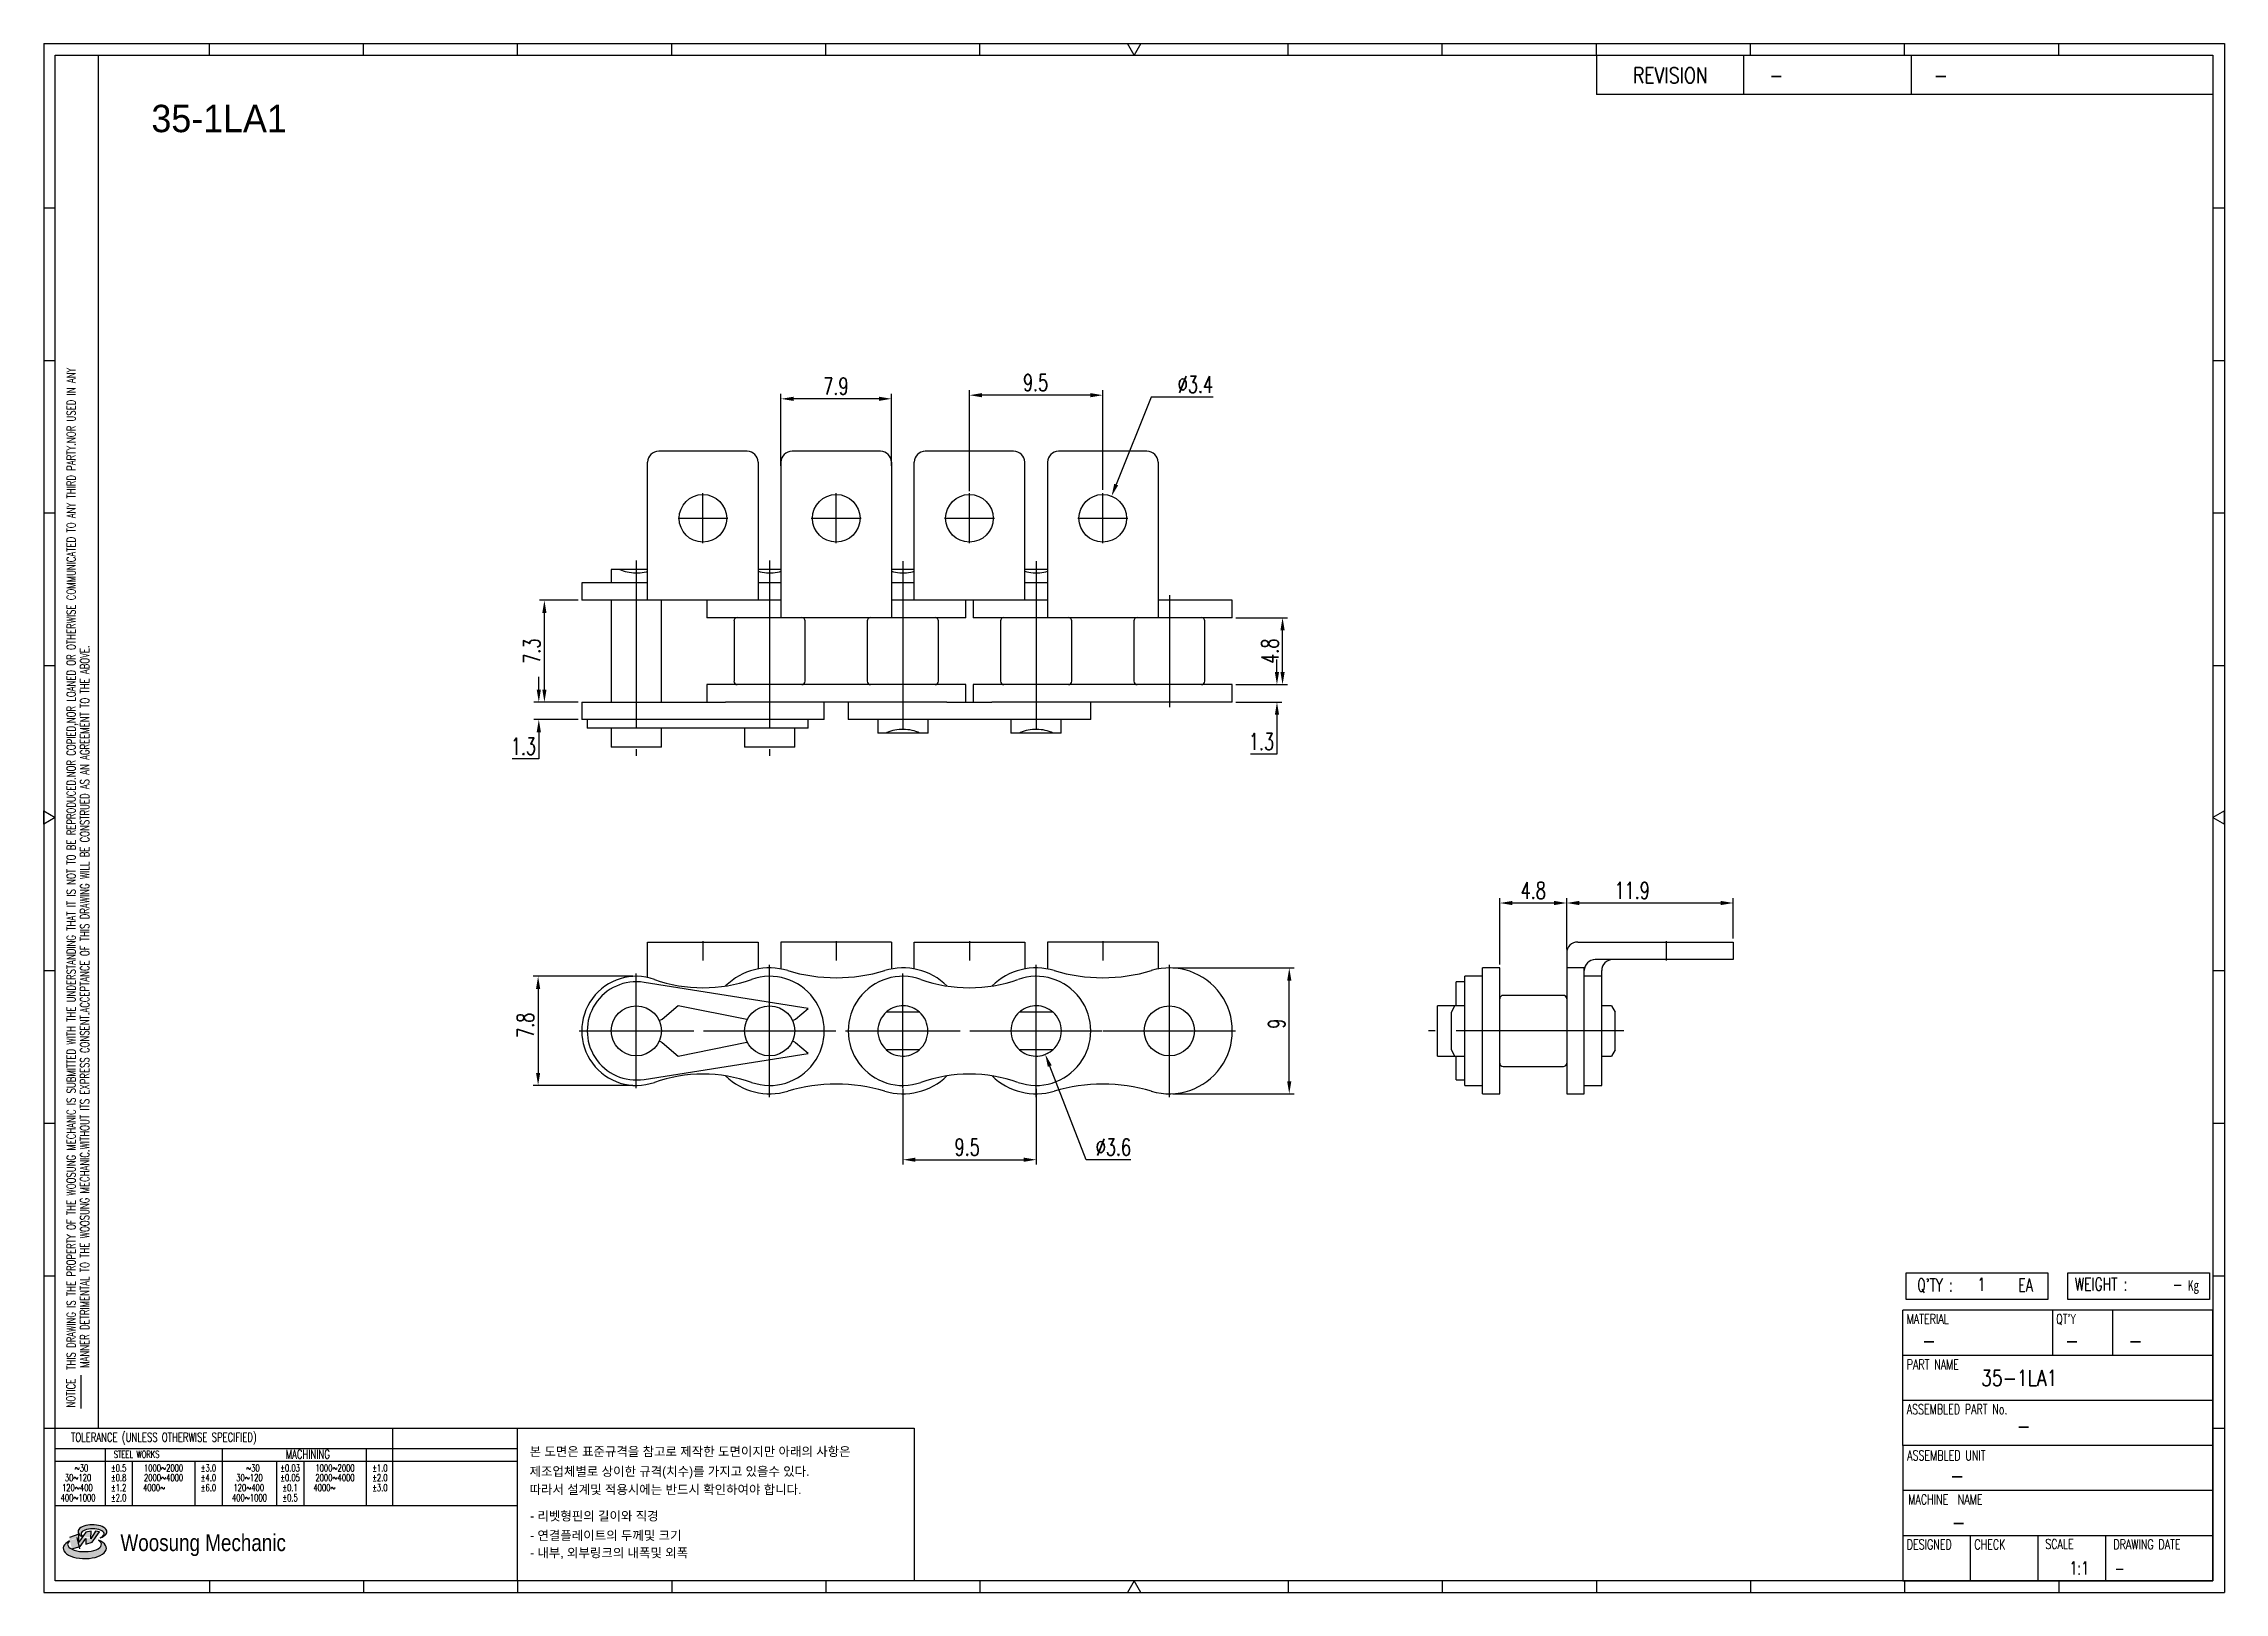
# Model space of a CAD drawing. Header units: millimetres. Extents: x 148 to 303, y 59 to 170.
import ezdxf
from ezdxf.enums import TextEntityAlignment as Align

# ---------------------------------------------------------------- set-up
doc = ezdxf.new("R2010")
doc.units = ezdxf.units.MM
doc.linetypes.add('AM_ISO08W050', pattern=[18, 12, -1.5, 3, -1.5])
doc.layers.get('Defpoints').update_dxf_attribs({"color": 80})
doc.layers.add('CL1', color=140, linetype='AM_ISO08W050', lineweight=25)
for name, color, linetype in [('S-DIM', 7, 'Continuous'), ('TITLE', 7, 'Continuous'), ('도면레이아웃', 7, 'Continuous')]:
    doc.layers.add(name, color=color, linetype=linetype)
doc.styles.add('HAN', font='ROMANS.shx', dxfattribs={"width": 0.7, "bigfont": 'whgtxt.shx'})
doc.styles.add('HKD_ST2', font='romans.shx', dxfattribs={"width": 0.7, "height": 4, "bigfont": '@extfont2.shx'})
doc.styles.add('HSG', font='SIMPLEX.shx', dxfattribs={"width": 0.7, "bigfont": 'HSG.shx'})
doc.styles.add('MtXpl_', font='Gulim.ttf')
doc.styles.add('SLDTEXTSTYLE4', font='arial.ttf', dxfattribs={"width": 0.8})
doc.dimstyles.new('AP0.5', dxfattribs={"dimscale": 0.5, "dimtxt": 2.4, "dimasz": 1.8, "dimexe": 0.7, "dimexo": 0.5, "dimgap": 0.6, "dimtad": 1, "dimtoh": 1, "dimdec": 1, "dimrnd": 0.01, "dimzin": 9, "dimdsep": 46, "dimtxsty": 'HSG', "dimcen": 0, "dimclrd": 251, "dimclre": 251, "dimclrt": 60, "dimazin": 2, "dimtp": 1, "dimtm": 1, "dimtfac": 0.5, "dimtdec": 1, "dimtofl": 0, "dimtmove": 0, "dimatfit": 3, "dimfxl": 0, "dimtvp": 1, "dimtolj": 2, "dimlwd": -1, "dimlwe": -1, "dimarcsym": 0})

# ---------------------------------------------------------------- blocks, each defined once
blk = doc.blocks.new('MAST')
at = {"layer": '도면레이아웃'}
h = blk.add_hatch(color=10, dxfattribs=at)
h.paths.add_polyline_path([(1.544, 35.177), (1.554, 34.966), (1.779, 35.034), (2.054, 35.422), (1.908, 35.446), (1.728, 35.167), (1.741, 35.439), (1.547, 35.405), (1.292, 35.041), (1.295, 35.33), (0.943, 35.208), (1.03, 34.8), (1.336, 34.885)])
edge = h.paths.add_edge_path()
edge.add_ellipse((1.795, 35.421), major_axis=(-0.53, 0), ratio=0.487785, start_angle=122.36065, end_angle=403.39574)
edge.add_line((1.411, 35.244), (1.419, 35.261))
edge.add_ellipse((1.798, 35.344), major_axis=(-0.423, 0), ratio=0.444396, start_angle=131.58977, end_angle=386.19408, ccw=False)
edge = h.paths.add_edge_path()
edge.add_ellipse((1.512, 34.815), major_axis=(-0.793, 0), ratio=0.480113, start_angle=314.67633, end_angle=590.85213)
edge.add_ellipse((1.501, 34.958), major_axis=(-0.62, 0), ratio=0.43311, start_angle=331.7024, end_angle=574.42495, ccw=False)
at = {"color": 140}
for p, q in [((0, 90.118), (80.15, 90.118)), ((0, 90.118), (0, 33.191)), ((80.15, 90.118), (80.15, 33.191)), ((57.068, 89.693), (57.068, 88.246)), ((62.47, 89.693), (62.47, 88.246)), ((68.635, 89.693), (68.635, 88.246)), ((79.725, 88.246), (57.068, 88.246)), ((68.449, 43.961), (68.449, 44.936)), ((68.449, 44.936), (73.654, 44.936)), ((73.654, 44.936), (73.654, 43.961)), ((74.39, 43.961), (74.39, 44.936)), ((74.39, 44.936), (79.595, 44.936)), ((79.595, 44.936), (79.595, 43.961)), ((68.336, 38.59), (68.336, 43.563)), ((79.725, 43.563), (68.336, 43.563)), ((73.654, 43.961), (68.449, 43.961)), ((73.827, 43.563), (73.827, 41.905)), ((79.595, 43.961), (74.39, 43.961)), ((76.037, 43.563), (76.037, 41.905)), ((79.725, 38.59), (79.725, 43.563)), ((79.725, 41.905), (68.336, 41.905)), ((79.725, 40.248), (68.336, 40.248)), ((68.336, 38.59), (68.336, 33.616)), ((79.725, 38.59), (68.336, 38.59)), ((79.725, 33.616), (79.725, 38.59)), ((79.725, 36.932), (68.336, 36.932)), ((79.725, 35.274), (68.336, 35.274)), ((70.822, 33.616), (70.822, 35.274)), ((73.309, 33.616), (73.309, 35.274)), ((75.796, 33.616), (75.796, 35.274)), ((0, 33.191), (80.15, 33.191)), ((68.336, 33.616), (79.725, 33.616))]:
    blk.add_line(p, q, dxfattribs=at)
for p, q in [((6.089, 89.693), (6.089, 90.118)), ((11.753, 89.693), (11.753, 90.118)), ((17.418, 89.693), (17.418, 90.118)), ((23.082, 89.693), (23.082, 90.118)), ((28.746, 89.693), (28.746, 90.118)), ((34.411, 89.693), (34.411, 90.118)), ((45.739, 89.693), (45.739, 90.118)), ((51.404, 89.693), (51.404, 90.118)), ((57.068, 89.693), (57.068, 90.118)), ((62.732, 89.693), (62.732, 90.118)), ((68.397, 89.693), (68.397, 90.118)), ((74.061, 89.693), (74.061, 90.118)), ((0, 84.085), (0.425, 84.085)), ((79.725, 84.085), (80.15, 84.085)), ((0, 78.478), (0.425, 78.478)), ((79.725, 78.478), (80.15, 78.478)), ((0, 72.87), (0.425, 72.87)), ((79.725, 72.87), (80.15, 72.87)), ((0, 67.262), (0.425, 67.262)), ((79.725, 67.262), (80.15, 67.262)), ((0, 56.047), (0.425, 56.047)), ((79.725, 56.047), (80.15, 56.047)), ((0, 50.439), (0.425, 50.439)), ((79.725, 50.439), (80.15, 50.439)), ((0, 44.832), (0.425, 44.832)), ((79.725, 44.832), (80.15, 44.832)), ((1.377, 39.947), (1.377, 41.174)), ((0, 39.224), (0.425, 39.224)), ((79.725, 39.224), (80.15, 39.224)), ((6.089, 33.616), (6.089, 33.191)), ((11.753, 33.616), (11.753, 33.191)), ((17.418, 33.616), (17.418, 33.191)), ((23.082, 33.616), (23.082, 33.191)), ((28.746, 33.616), (28.746, 33.191)), ((34.411, 33.616), (34.411, 33.191)), ((45.739, 33.616), (45.739, 33.191)), ((51.404, 33.616), (51.404, 33.191)), ((57.068, 33.616), (57.068, 33.191)), ((62.732, 33.616), (62.732, 33.191)), ((68.397, 33.616), (68.397, 33.191)), ((74.061, 33.616), (74.061, 33.191))]:
    blk.add_line(p, q)
at = {"color": 2}
for p, q in [((2.017, 39.224), (2.017, 89.693)), ((0.425, 39.224), (17.418, 39.224)), ((0.425, 38.487), (17.418, 38.487)), ((2.257, 38.487), (2.257, 36.382)), ((6.557, 38.5), (6.557, 36.382)), ((11.857, 38.487), (11.857, 36.382)), ((12.816, 39.224), (12.816, 36.382)), ((17.418, 33.616), (17.418, 39.224)), ((0.425, 38.012), (17.418, 38.012)), ((3.257, 38.012), (3.257, 36.382)), ((5.557, 38.012), (5.557, 36.382)), ((8.557, 38.012), (8.557, 36.382)), ((9.557, 38.026), (9.557, 36.382)), ((0.425, 36.382), (17.418, 36.382))]:
    blk.add_line(p, q, dxfattribs=at)
for points in [[(40.075, 89.693), (39.83, 90.118), (40.32, 90.118)], [(0.425, 61.679), (0, 61.433), (0, 61.924)], [(79.725, 61.679), (80.15, 61.433), (80.15, 61.924)], [(40.075, 33.616), (39.83, 33.191), (40.32, 33.191)]]:
    blk.add_lwpolyline(points, close=True)
at = {"color": 140}
blk.add_lwpolyline([(0.425, 89.693), (79.725, 89.693), (79.725, 33.616), (0.425, 33.616)], close=True, dxfattribs=at)
at = {"layer": '도면레이아웃'}
for p, q in [((1.295, 35.33), (0.943, 35.208)), ((1.547, 35.405), (1.292, 35.041)), ((1.292, 35.041), (1.295, 35.33)), ((1.741, 35.439), (1.547, 35.405)), ((1.908, 35.446), (1.728, 35.167)), ((1.728, 35.167), (1.741, 35.439)), ((1.779, 35.034), (2.054, 35.422)), ((2.054, 35.422), (1.908, 35.446)), ((1.03, 34.8), (1.336, 34.885)), ((1.224, 35.208), (1.311, 34.8)), ((1.224, 35.208), (1.224, 35.208)), ((1.336, 34.885), (1.544, 35.177)), ((1.419, 35.261), (1.411, 35.244)), ((1.544, 35.177), (1.554, 34.966)), ((1.554, 34.966), (1.779, 35.034))]:
    blk.add_line(p, q, dxfattribs=at)
for centre, major_axis, ratio, start_param, end_param in [((1.795, 35.421), (-0.53, 0), 0.487785, 2.135596, 7.040584), ((1.798, 35.344), (-0.423, 0), 0.444396, 2.296675, 6.740358), ((1.512, 34.815), (-0.793, 0), 0.480113, 5.492138, 10.312315), ((1.501, 34.958), (-0.62, 0), 0.43311, 5.789299, 10.025607)]:
    blk.add_ellipse(centre, major_axis=major_axis, ratio=ratio, start_param=start_param, end_param=end_param, dxfattribs=at)
for s, height, style, width, p in [('REVISION', 0.5806, 'HAN', 0.8, (58.415, 88.664)), ('-', 0.581, 'HAN', 0.8, (63.426, 88.664)), ('-', 0.581, 'HAN', 0.8, (69.468, 88.664)), ("Q'TY : ", 0.4746, 'HKD_ST2', 0.7, (68.857, 44.253)), ('1', 0.475, 'HKD_ST2', 0.7, (71.071, 44.275)), ('EA', 0.4746, 'HKD_ST2', 0.7, (72.578, 44.253)), ('WEIGHT : ', 0.4746, 'HKD_ST2', 0.7, (74.65, 44.286)), ('-', 0.581, 'HAN', 0.8, (69.029, 42.157)), ('-', 0.581, 'HAN', 0.8, (74.289, 42.157)), ('-', 0.581, 'HAN', 0.8, (76.623, 42.157)), ('-', 0.581, 'HAN', 0.8, (72.515, 39.013)), ('-', 0.581, 'HAN', 0.8, (70.067, 37.189)), ('-', 0.581, 'HAN', 0.8, (70.126, 35.48)), ('1:1', 0.4746, 'HKD_ST2', 0.7, (74.458, 33.848)), ('-', 0.475, 'HKD_ST2', 0.7, (76.112, 33.837))]:
    blk.add_text(s, height=height, dxfattribs=dict(style=style, width=width)).set_placement(p)
at = {"color": 6, "style": 'HKD_ST2', "width": 0.7}
for s, p in [(' THIS DRAWING IS THE PROPERTY OF THE WOOSUNG MECHANIC IS SUBMITTED WITH THE UNDERSTANDING THAT IT IS NOT TO BE REPRODUCED.NOR COPIED,NOR LOANED OR OTHERWISE COMMUNICATED TO ANY THIRD PARTY.NOR USED IN ANY', (1.173, 41.217)), ('MANNER DETRIMENTAL TO THE WOOSUNG MECHANIC.WITHOUT ITS EXPRESS CONSENT.ACCEPTANCE OF THIS DRAWING WILL BE CONSTRUED AS AN AGREEMENT TO THE ABOVE.', (1.672, 41.447))]:
    blk.add_text(s, height=0.326266, rotation=90, dxfattribs=at).set_placement(p)
at = {"style": 'HKD_ST2', "width": 0.7}
blk.add_text('-', height=0.475, dxfattribs=at).set_placement((78.613, 44.286), align=Align.RIGHT)
at = {"color": 254, "style": 'HKD_ST2', "width": 0.7}
for s, height, p in [('MATERIAL', 0.3651, (68.474, 43.425)), ("QT'Y", 0.3651, (73.965, 43.425)), ('PART NAME', 0.3651, (68.474, 41.756)), ('ASSEMBLED PART No.', 0.36511, (68.474, 40.109)), ('ASSEMBLED UNIT', 0.36511, (68.49, 38.408)), ('MACHINE  NAME', 0.36511, (68.532, 36.794)), ('DESIGNED', 0.3651, (68.474, 35.136)), ('CHECK', 0.3651, (70.961, 35.136)), ('SCALE', 0.3651, (73.566, 35.153)), ('DRAWING DATE', 0.36511, (76.071, 35.141))]:
    blk.add_text(s, height=height, dxfattribs=at).set_placement(p, align=Align.TOP_LEFT)
at = {"style": 'HKD_ST2', "width": 0.7}
blk.add_text('NOTICE', height=0.3263, rotation=90, dxfattribs=at).set_placement((1.163, 39.988))
blk.add_text('TOLERANCE (UNLESS OTHERWISE SPECIFIED)', height=0.32627, dxfattribs=at).set_placement((4.417, 38.896), align=Align.MIDDLE_CENTER)
at = {"color": 4, "style": 'HKD_ST2', "width": 0.7}
for s, height, p in [('%%12630', 0.261, (1.389, 37.762)), ('1000%%1262000', 0.26101, (4.407, 37.762)), ('%%12630', 0.261, (7.689, 37.762)), ('1000%%1262000', 0.26101, (10.707, 37.762)), ('120%%126400', 0.26101, (1.237, 37.045)), ('30%%126120', 0.261, (1.263, 37.411)), ('4000%%126', 0.261, (4.061, 37.045)), ('2000%%1264000', 0.26101, (4.407, 37.411)), ('120%%126400', 0.26101, (7.537, 37.045)), ('30%%126120', 0.261, (7.563, 37.411)), ('4000%%126', 0.261, (10.321, 37.045)), ('2000%%1264000', 0.26101, (10.707, 37.411)), ('400%%1261000', 0.26101, (1.263, 36.67)), ('400%%1261000', 0.26101, (7.563, 36.67))]:
    blk.add_text(s, height=height, dxfattribs=at).set_placement(p, align=Align.MIDDLE_CENTER)
for s, height, p in [('%%P0.5', 0.261, (2.757, 37.762)), ('STEEL WORKS', 0.26101, (3.416, 38.268)), ('%%P3.0', 0.261, (6.057, 37.762)), ('%%P0.03', 0.261, (9.057, 37.762)), ('MACHINING', 0.3263, (9.707, 38.27)), ('%%P1.0', 0.261, (12.357, 37.762)), ('%%P0.8', 0.261, (2.757, 37.411)), ('%%P1.2', 0.261, (2.757, 37.045)), ('%%P4.0', 0.261, (6.057, 37.411)), ('%%P6.0', 0.261, (6.057, 37.045)), ('%%P0.05', 0.261, (9.057, 37.411)), ('%%P0.1', 0.261, (9.057, 37.045)), ('%%P2.0', 0.261, (12.357, 37.411)), ('%%P3.0', 0.261, (12.357, 37.045)), ('%%P2.0', 0.261, (2.757, 36.67)), ('%%P0.5', 0.261, (9.057, 36.67))]:
    blk.add_text(s, height=height, dxfattribs=at).set_placement(p, align=Align.MIDDLE)
at = {"color": 1, "style": 'SLDTEXTSTYLE4', "width": 0.8}
blk.add_text('Woosung Mechanic', height=0.61957, dxfattribs=at).set_placement((2.822, 34.711))
at = {"layer": 'TITLE', "width": 0.8}
blk.add_text('Kg', height=0.3789, dxfattribs=at).set_placement((78.807, 44.286))
blk = doc.blocks.new('*D2')
at = {"layer": 'Defpoints', "color": 0, "transparency": 16777216}
for p in [(232.58, 123.94), (235.77, 123.94), (232.58, 122.69)]:
    blk.add_point(p, dxfattribs=at)
at = {"layer": 'S-DIM', "color": 251, "transparency": 16777216}
for p, q in [((235.77, 124.84), (235.77, 125.74)), ((232.83, 123.94), (236.12, 123.94)), ((232.83, 122.69), (236.12, 122.69)), ((235.77, 121.79), (235.77, 118.97)), ((235.77, 118.97), (233.87, 118.97))]:
    blk.add_line(p, q, dxfattribs=at)
for points in [[(235.62, 124.84), (235.92, 124.84), (235.77, 123.94)], [(235.62, 121.79), (235.92, 121.79), (235.77, 122.69)]]:
    blk.add_solid(points, dxfattribs=at)
at = {"layer": 'S-DIM', "color": 60, "transparency": 16777216, "insert": (234.67, 119.87), "char_height": 1.2, "attachment_point": 5, "style": 'HSG'}
blk.add_mtext('\\A2;1.3', dxfattribs=at)
blk = doc.blocks.new('*D3')
at = {"layer": 'Defpoints', "color": 0, "transparency": 16777216}
for p in [(232.58, 128.72), (236.17, 128.72), (232.58, 123.94)]:
    blk.add_point(p, dxfattribs=at)
at = {"layer": 'S-DIM', "color": 251, "transparency": 16777216}
for p, q in [((232.83, 128.72), (236.52, 128.72)), ((236.17, 124.84), (236.17, 127.82)), ((232.83, 123.94), (236.52, 123.94))]:
    blk.add_line(p, q, dxfattribs=at)
for points in [[(236.02, 127.82), (236.32, 127.82), (236.17, 128.72)], [(236.02, 124.84), (236.32, 124.84), (236.17, 123.94)]]:
    blk.add_solid(points, dxfattribs=at)
at = {"layer": 'S-DIM', "color": 60, "transparency": 16777216, "insert": (235.27, 126.33), "char_height": 1.2, "attachment_point": 5, "rotation": 90, "style": 'HSG'}
blk.add_mtext('\\A2;4.8', dxfattribs=at)
blk = doc.blocks.new('*D4')
at = {"layer": 'Defpoints', "color": 0, "transparency": 16777216}
for p in [(213.79, 144.63), (213.79, 137.53), (223.32, 137.62)]:
    blk.add_point(p, dxfattribs=at)
at = {"layer": 'S-DIM', "color": 251, "transparency": 16777216}
for p, q in [((213.79, 137.78), (213.79, 144.98)), ((223.32, 137.87), (223.32, 144.98)), ((222.42, 144.63), (214.69, 144.63))]:
    blk.add_line(p, q, dxfattribs=at)
for points in [[(214.69, 144.78), (214.69, 144.48), (213.79, 144.63)], [(222.42, 144.78), (222.42, 144.48), (223.32, 144.63)]]:
    blk.add_solid(points, dxfattribs=at)
at = {"layer": 'S-DIM', "color": 60, "transparency": 16777216, "insert": (218.52, 145.53), "char_height": 1.2, "attachment_point": 5, "style": 'HSG'}
blk.add_mtext('\\A2;9.5', dxfattribs=at)
blk = doc.blocks.new('*D5')
at = {"layer": 'Defpoints', "color": 0, "transparency": 16777216}
for p in [(200.32, 144.37), (200.32, 139.32), (208.22, 139.32)]:
    blk.add_point(p, dxfattribs=at)
at = {"layer": 'S-DIM', "color": 251, "transparency": 16777216}
for p, q in [((200.32, 139.57), (200.32, 144.72)), ((207.32, 144.37), (201.22, 144.37)), ((208.22, 139.57), (208.22, 144.72))]:
    blk.add_line(p, q, dxfattribs=at)
for points in [[(201.22, 144.52), (201.22, 144.22), (200.32, 144.37)], [(207.32, 144.52), (207.32, 144.22), (208.22, 144.37)]]:
    blk.add_solid(points, dxfattribs=at)
at = {"layer": 'S-DIM', "color": 60, "transparency": 16777216, "insert": (204.25, 145.27), "char_height": 1.2, "attachment_point": 5, "style": 'HSG'}
blk.add_mtext('\\A2;7.9', dxfattribs=at)
blk = doc.blocks.new('*D6')
at = {"layer": 'Defpoints', "color": 0, "transparency": 16777216}
for p in [(183.01, 122.69), (186.08, 122.69), (186.08, 121.44)]:
    blk.add_point(p, dxfattribs=at)
at = {"layer": 'S-DIM', "color": 251, "transparency": 16777216}
for p, q in [((183.01, 123.59), (183.01, 124.49)), ((185.83, 122.69), (182.66, 122.69)), ((185.83, 121.44), (182.66, 121.44)), ((183.01, 120.54), (183.01, 118.63)), ((183.01, 118.63), (181.11, 118.63))]:
    blk.add_line(p, q, dxfattribs=at)
for points in [[(182.86, 123.59), (183.16, 123.59), (183.01, 122.69)], [(182.86, 120.54), (183.16, 120.54), (183.01, 121.44)]]:
    blk.add_solid(points, dxfattribs=at)
at = {"layer": 'S-DIM', "color": 60, "transparency": 16777216, "insert": (181.91, 119.53), "char_height": 1.2, "attachment_point": 5, "style": 'HSG'}
blk.add_mtext('\\A2;1.3', dxfattribs=at)
blk = doc.blocks.new('*D7')
at = {"layer": 'Defpoints', "color": 0, "transparency": 16777216}
for p in [(183.41, 129.97), (186.08, 129.97), (186.08, 122.69)]:
    blk.add_point(p, dxfattribs=at)
at = {"layer": 'S-DIM', "color": 251, "transparency": 16777216}
for p, q in [((185.83, 129.97), (183.06, 129.97)), ((183.41, 123.59), (183.41, 129.07)), ((185.83, 122.69), (183.06, 122.69))]:
    blk.add_line(p, q, dxfattribs=at)
for points in [[(183.26, 129.07), (183.56, 129.07), (183.41, 129.97)], [(183.26, 123.59), (183.56, 123.59), (183.41, 122.69)]]:
    blk.add_solid(points, dxfattribs=at)
at = {"layer": 'S-DIM', "color": 60, "transparency": 16777216, "insert": (182.51, 126.33), "char_height": 1.2, "attachment_point": 5, "rotation": 90, "style": 'HSG'}
blk.add_mtext('\\A2;7.3', dxfattribs=at)
blk = doc.blocks.new('*D8')
at = {"layer": 'Defpoints', "color": 0, "transparency": 16777216}
for p in [(228.08, 103.69), (236.65, 103.69), (228.08, 94.69)]:
    blk.add_point(p, dxfattribs=at)
at = {"layer": 'S-DIM', "color": 251, "transparency": 16777216}
for p, q in [((228.33, 103.69), (237, 103.69)), ((236.65, 95.59), (236.65, 102.79)), ((228.33, 94.69), (237, 94.69))]:
    blk.add_line(p, q, dxfattribs=at)
for points in [[(236.5, 102.79), (236.8, 102.79), (236.65, 103.69)], [(236.5, 95.59), (236.8, 95.59), (236.65, 94.69)]]:
    blk.add_solid(points, dxfattribs=at)
at = {"layer": 'S-DIM', "color": 60, "transparency": 16777216, "insert": (235.75, 99.7), "char_height": 1.2, "attachment_point": 5, "rotation": 90, "style": 'HSG'}
blk.add_mtext('\\A2;9', dxfattribs=at)
blk = doc.blocks.new('*D9')
at = {"layer": 'Defpoints', "color": 0, "transparency": 16777216}
for p in [(189.98, 103.09), (182.96, 95.29), (189.98, 95.29)]:
    blk.add_point(p, dxfattribs=at)
at = {"layer": 'S-DIM', "color": 251, "transparency": 16777216}
for p, q in [((189.73, 103.09), (182.61, 103.09)), ((182.96, 102.19), (182.96, 96.19)), ((189.73, 95.29), (182.61, 95.29))]:
    blk.add_line(p, q, dxfattribs=at)
for points in [[(182.81, 102.19), (183.11, 102.19), (182.96, 103.09)], [(182.81, 96.19), (183.11, 96.19), (182.96, 95.29)]]:
    blk.add_solid(points, dxfattribs=at)
at = {"layer": 'S-DIM', "color": 60, "transparency": 16777216, "insert": (182.06, 99.59), "char_height": 1.2, "attachment_point": 5, "rotation": 90, "style": 'HSG'}
blk.add_mtext('\\A2;7.8', dxfattribs=at)
blk = doc.blocks.new('*D10')
at = {"layer": 'Defpoints', "color": 0, "transparency": 16777216}
for p in [(209.03, 95.29), (218.56, 95.29), (218.56, 89.98)]:
    blk.add_point(p, dxfattribs=at)
at = {"layer": 'S-DIM', "color": 251, "transparency": 16777216}
for p, q in [((209.03, 95.04), (209.03, 89.63)), ((218.56, 95.04), (218.56, 89.63)), ((209.93, 89.98), (217.66, 89.98))]:
    blk.add_line(p, q, dxfattribs=at)
for points in [[(209.93, 90.13), (209.93, 89.83), (209.03, 89.98)], [(217.66, 90.13), (217.66, 89.83), (218.56, 89.98)]]:
    blk.add_solid(points, dxfattribs=at)
at = {"layer": 'S-DIM', "color": 60, "transparency": 16777216, "insert": (213.63, 90.88), "char_height": 1.2, "attachment_point": 5, "style": 'HSG'}
blk.add_mtext('\\A2;9.5', dxfattribs=at)
blk = doc.blocks.new('*D11')
at = {"layer": 'Defpoints', "color": 0, "transparency": 16777216}
for p in [(217.9, 100.86), (219.21, 97.51)]:
    blk.add_point(p, dxfattribs=at)
at = {"layer": 'S-DIM', "color": 251, "transparency": 16777216}
for p, q in [((222.14, 89.98), (219.53, 96.67)), ((225.32, 89.98), (222.14, 89.98))]:
    blk.add_line(p, q, dxfattribs=at)
blk.add_arc((218.56, 99.19), 1.8, 280.1212, 303.4297, dxfattribs=at)
blk.add_solid([(219.67, 96.73), (219.39, 96.62), (219.21, 97.51)], dxfattribs=at)
at = {"layer": 'S-DIM', "color": 60, "transparency": 16777216, "insert": (224.08, 90.88), "char_height": 1.2, "attachment_point": 5, "style": 'HSG'}
blk.add_mtext('\\A2;∅3.6', dxfattribs=at)
blk = doc.blocks.new('*D12')
at = {"layer": 'Defpoints', "color": 0, "transparency": 16777216}
for p in [(256.48, 108.33), (256.48, 104.75), (268.39, 105.54)]:
    blk.add_point(p, dxfattribs=at)
at = {"layer": 'S-DIM', "color": 251, "transparency": 16777216}
for p, q in [((256.48, 105), (256.48, 108.68)), ((267.49, 108.33), (257.38, 108.33)), ((268.39, 105.79), (268.39, 108.68))]:
    blk.add_line(p, q, dxfattribs=at)
for points in [[(257.38, 108.48), (257.38, 108.18), (256.48, 108.33)], [(267.49, 108.48), (267.49, 108.18), (268.39, 108.33)]]:
    blk.add_solid(points, dxfattribs=at)
at = {"layer": 'S-DIM', "color": 60, "transparency": 16777216, "insert": (261.16, 109.23), "char_height": 1.2, "attachment_point": 5, "style": 'HSG'}
blk.add_mtext('\\A2;11.9', dxfattribs=at)
blk = doc.blocks.new('*D13')
at = {"layer": 'Defpoints', "color": 0, "transparency": 16777216}
for p in [(251.7, 108.33), (256.48, 104.75), (251.7, 103.69)]:
    blk.add_point(p, dxfattribs=at)
at = {"layer": 'S-DIM', "color": 251, "transparency": 16777216}
for p, q in [((251.7, 103.94), (251.7, 108.68)), ((255.58, 108.33), (252.6, 108.33)), ((256.48, 105), (256.48, 108.68))]:
    blk.add_line(p, q, dxfattribs=at)
for points in [[(252.6, 108.48), (252.6, 108.18), (251.7, 108.33)], [(255.58, 108.48), (255.58, 108.18), (256.48, 108.33)]]:
    blk.add_solid(points, dxfattribs=at)
at = {"layer": 'S-DIM', "color": 60, "transparency": 16777216, "insert": (254.09, 109.23), "char_height": 1.2, "attachment_point": 5, "style": 'HSG'}
blk.add_mtext('\\A2;4.8', dxfattribs=at)
blk = doc.blocks.new('*D14')
at = {"layer": 'Defpoints', "color": 0, "transparency": 16777216}
for p in [(223.95, 137.41), (222.69, 134.26)]:
    blk.add_point(p, dxfattribs=at)
at = {"layer": 'S-DIM', "color": 251, "transparency": 16777216}
for p, q in [((226.78, 144.5), (224.28, 138.25)), ((231.22, 144.5), (226.78, 144.5))]:
    blk.add_line(p, q, dxfattribs=at)
blk.add_solid([(224.14, 138.3), (224.42, 138.19), (223.95, 137.41)], dxfattribs=at)
at = {"layer": 'S-DIM', "color": 60, "transparency": 16777216, "insert": (229.94, 145.4), "char_height": 1.2, "attachment_point": 5, "style": 'HSG'}
blk.add_mtext('\\A2;∅3.4', dxfattribs=at)

msp = doc.modelspace()

# ---------------------------------------------------------------- linework, layer by layer
for p, q in [((197.9, 140.63), (191.58, 140.63)), ((207.43, 140.63), (201.11, 140.63)), ((216.95, 140.63), (210.63, 140.63)), ((226.48, 140.63), (220.16, 140.63)), ((190.79, 129.97), (190.79, 139.84)), ((198.69, 139.84), (198.69, 129.97)), ((200.32, 139.84), (200.32, 128.72)), ((208.22, 139.84), (208.22, 128.72)), ((209.84, 129.97), (209.84, 139.84)), ((217.74, 129.97), (217.74, 139.84)), ((219.37, 139.84), (219.37, 128.72)), ((227.27, 139.84), (227.27, 128.72)), ((190.79, 131.22), (186.08, 131.22)), ((186.08, 131.22), (186.08, 129.97)), ((190.79, 132.18), (188.19, 132.18)), ((188.19, 132.18), (188.19, 131.22)), ((188.79, 132.18), (188.91, 132.13)), ((188.91, 132.13), (189.04, 132.08)), ((189.04, 132.08), (189.18, 132.03)), ((189.18, 132.03), (189.32, 132)), ((189.32, 132), (189.47, 131.97)), ((189.47, 131.97), (189.63, 131.95)), ((189.63, 131.95), (189.78, 131.93)), ((189.78, 131.93), (189.94, 131.93)), ((189.94, 131.93), (190.09, 131.93)), ((190.09, 131.93), (190.25, 131.94)), ((190.25, 131.94), (190.4, 131.95)), ((190.4, 131.95), (190.55, 131.98)), ((190.55, 131.98), (190.7, 132.01)), ((190.7, 132.01), (190.79, 132.04)), ((200.32, 132.18), (198.69, 132.18)), ((198.69, 132.04), (198.84, 132)), ((200.32, 131.22), (198.69, 131.22)), ((198.84, 132), (198.98, 131.97)), ((198.98, 131.97), (199.13, 131.95)), ((199.13, 131.95), (199.29, 131.93)), ((199.29, 131.93), (199.45, 131.93)), ((199.45, 131.93), (199.6, 131.93)), ((199.6, 131.93), (199.76, 131.94)), ((199.76, 131.94), (199.91, 131.95)), ((199.91, 131.95), (200.06, 131.98)), ((200.06, 131.98), (200.21, 132.01)), ((200.21, 132.01), (200.32, 132.04)), ((209.84, 132.18), (208.22, 132.18)), ((208.22, 132.04), (208.36, 132)), ((209.84, 131.22), (208.22, 131.22)), ((208.36, 132), (208.51, 131.97)), ((208.51, 131.97), (208.66, 131.95)), ((208.66, 131.95), (208.81, 131.93)), ((208.81, 131.93), (208.97, 131.93)), ((208.97, 131.93), (209.13, 131.93)), ((209.13, 131.93), (209.28, 131.94)), ((209.28, 131.94), (209.44, 131.95)), ((209.44, 131.95), (209.59, 131.98)), ((209.59, 131.98), (209.73, 132.01)), ((209.73, 132.01), (209.84, 132.04)), ((219.37, 132.18), (217.74, 132.18)), ((217.74, 132.04), (217.89, 132)), ((219.37, 131.22), (217.74, 131.22)), ((217.89, 132), (218.03, 131.97)), ((218.03, 131.97), (218.18, 131.95)), ((218.18, 131.95), (218.34, 131.93)), ((218.34, 131.93), (218.5, 131.93)), ((218.5, 131.93), (218.65, 131.93)), ((218.65, 131.93), (218.81, 131.94)), ((218.81, 131.94), (218.96, 131.95)), ((218.96, 131.95), (219.11, 131.98)), ((219.11, 131.98), (219.26, 132.01)), ((219.26, 132.01), (219.37, 132.04)), ((198.69, 129.97), (186.08, 129.97)), ((188.19, 129.97), (188.19, 122.69)), ((191.78, 122.69), (191.78, 129.97)), ((195.01, 129.97), (195.01, 128.72)), ((200.32, 129.97), (198.69, 129.97)), ((209.84, 129.97), (208.22, 129.97)), ((217.74, 129.97), (209.84, 129.97)), ((213.53, 128.72), (213.53, 129.97)), ((214.06, 129.97), (214.06, 128.72)), ((219.37, 129.97), (217.74, 129.97)), ((232.58, 129.97), (227.27, 129.97)), ((232.58, 128.72), (232.58, 129.97)), ((213.53, 128.72), (195.01, 128.72)), ((196.97, 128.49), (196.97, 124.18)), ((202.05, 124.18), (202.05, 128.49)), ((206.49, 128.49), (206.49, 124.18)), ((211.57, 124.18), (211.57, 128.49)), ((232.58, 128.72), (214.06, 128.72)), ((216.02, 128.49), (216.02, 124.18)), ((221.1, 124.18), (221.1, 128.49)), ((225.54, 128.49), (225.54, 124.18)), ((230.62, 124.18), (230.62, 128.49)), ((213.53, 123.94), (195.01, 123.94)), ((195.01, 123.94), (195.01, 122.69)), ((213.53, 122.69), (213.53, 123.94)), ((214.06, 123.94), (214.06, 122.69)), ((232.58, 123.94), (214.06, 123.94)), ((232.58, 122.69), (232.58, 123.94)), ((186.08, 122.69), (196.35, 122.69)), ((186.08, 122.69), (186.08, 121.44)), ((212.18, 122.69), (196.35, 122.69)), ((203.41, 121.44), (203.41, 122.69)), ((205.13, 122.69), (205.13, 121.44)), ((212.18, 122.69), (215.4, 122.69)), ((232.58, 122.69), (215.4, 122.69)), ((222.46, 121.44), (222.46, 122.69)), ((203.41, 121.44), (186.08, 121.44)), ((186.47, 121.44), (186.47, 120.82)), ((202.26, 120.82), (186.47, 120.82)), ((188.19, 120.82), (188.19, 119.48)), ((191.78, 119.48), (191.78, 120.82)), ((197.71, 120.82), (197.71, 119.48)), ((201.3, 119.48), (201.3, 120.82)), ((202.26, 120.82), (202.26, 121.44)), ((222.46, 121.44), (205.13, 121.44)), ((207.24, 121.44), (207.24, 120.48)), ((210.83, 120.48), (207.24, 120.48)), ((207.91, 120.52), (207.84, 120.48)), ((208.04, 120.57), (207.91, 120.52)), ((208.17, 120.62), (208.04, 120.57)), ((208.31, 120.66), (208.17, 120.62)), ((208.46, 120.69), (208.31, 120.66)), ((208.61, 120.71), (208.46, 120.69)), ((208.76, 120.73), (208.61, 120.71)), ((208.92, 120.74), (208.76, 120.73)), ((209.07, 120.74), (208.92, 120.74)), ((209.23, 120.74), (209.07, 120.74)), ((209.39, 120.72), (209.23, 120.74)), ((209.54, 120.7), (209.39, 120.72)), ((209.69, 120.67), (209.54, 120.7)), ((209.83, 120.64), (209.69, 120.67)), ((209.97, 120.59), (209.83, 120.64)), ((210.1, 120.54), (209.97, 120.59)), ((210.22, 120.48), (210.1, 120.54)), ((210.83, 120.48), (210.83, 121.44)), ((216.76, 121.44), (216.76, 120.48)), ((220.35, 120.48), (216.76, 120.48)), ((217.44, 120.52), (217.37, 120.48)), ((217.56, 120.57), (217.44, 120.52)), ((217.7, 120.62), (217.56, 120.57)), ((217.84, 120.66), (217.7, 120.62)), ((217.98, 120.69), (217.84, 120.66)), ((218.13, 120.71), (217.98, 120.69)), ((218.29, 120.73), (218.13, 120.71)), ((218.44, 120.74), (218.29, 120.73)), ((218.6, 120.74), (218.44, 120.74)), ((218.76, 120.74), (218.6, 120.74)), ((218.91, 120.72), (218.76, 120.74)), ((219.06, 120.7), (218.91, 120.72)), ((219.21, 120.67), (219.06, 120.7)), ((219.35, 120.64), (219.21, 120.67)), ((219.49, 120.59), (219.35, 120.64)), ((219.62, 120.54), (219.49, 120.59)), ((219.74, 120.48), (219.62, 120.54)), ((220.35, 120.48), (220.35, 121.44)), ((191.78, 119.48), (188.19, 119.48)), ((201.3, 119.48), (197.71, 119.48)), ((190.79, 105.54), (198.69, 105.54)), ((190.79, 103), (190.79, 105.54)), ((198.69, 105.54), (198.69, 103.61)), ((200.32, 105.54), (200.32, 103.61)), ((208.22, 105.54), (200.32, 105.54)), ((208.22, 105.54), (208.22, 103.61)), ((209.84, 105.54), (217.74, 105.54)), ((209.84, 103.61), (209.84, 105.54)), ((217.74, 105.54), (217.74, 103.61)), ((219.37, 105.54), (219.37, 103.61)), ((227.27, 105.54), (219.37, 105.54)), ((227.27, 105.54), (227.27, 103.61)), ((256.48, 104.75), (256.48, 94.69)), ((257.27, 105.54), (268.39, 105.54)), ((268.39, 105.54), (268.39, 104.29)), ((250.45, 103.09), (249.2, 103.09)), ((249.2, 95.29), (249.2, 103.09)), ((251.7, 103.69), (250.45, 103.69)), ((250.45, 94.69), (250.45, 103.69)), ((251.7, 94.69), (251.7, 103.69)), ((257.73, 103.69), (256.48, 103.69)), ((257.73, 94.69), (257.73, 103.69)), ((258.98, 103.09), (257.73, 103.09)), ((268.39, 104.29), (258.52, 104.29)), ((258.98, 95.29), (258.98, 103.5)), ((202.26, 100.79), (190.53, 102.65)), ((248.57, 100.98), (248.57, 102.7)), ((249.2, 102.7), (248.57, 102.7)), ((256.24, 101.73), (251.93, 101.73)), ((191.83, 100.03), (192.98, 101)), ((192.98, 101), (197.88, 100.03)), ((201.36, 100.03), (202.26, 100.79)), ((207.91, 100.59), (207.84, 100.53)), ((210.22, 100.53), (207.84, 100.53)), ((208.04, 100.68), (207.91, 100.59)), ((208.17, 100.76), (208.04, 100.68)), ((208.31, 100.83), (208.17, 100.76)), ((208.46, 100.89), (208.31, 100.83)), ((208.61, 100.93), (208.46, 100.89)), ((208.76, 100.96), (208.61, 100.93)), ((208.92, 100.98), (208.76, 100.96)), ((209.07, 100.98), (208.92, 100.98)), ((209.23, 100.97), (209.07, 100.98)), ((209.39, 100.95), (209.23, 100.97)), ((209.54, 100.91), (209.39, 100.95)), ((209.69, 100.86), (209.54, 100.91)), ((209.83, 100.79), (209.69, 100.86)), ((209.97, 100.72), (209.83, 100.79)), ((210.1, 100.63), (209.97, 100.72)), ((210.22, 100.53), (210.1, 100.63)), ((217.44, 100.59), (217.37, 100.53)), ((219.74, 100.53), (217.37, 100.53)), ((217.56, 100.68), (217.44, 100.59)), ((217.7, 100.76), (217.56, 100.68)), ((217.84, 100.83), (217.7, 100.76)), ((217.98, 100.89), (217.84, 100.83)), ((218.13, 100.93), (217.98, 100.89)), ((218.29, 100.96), (218.13, 100.93)), ((218.44, 100.98), (218.29, 100.96)), ((218.6, 100.98), (218.44, 100.98)), ((218.76, 100.97), (218.6, 100.98)), ((218.91, 100.95), (218.76, 100.97)), ((219.06, 100.91), (218.91, 100.95)), ((219.21, 100.86), (219.06, 100.91)), ((219.35, 100.79), (219.21, 100.86)), ((219.49, 100.72), (219.35, 100.79)), ((219.62, 100.63), (219.49, 100.72)), ((219.74, 100.53), (219.62, 100.63)), ((247.24, 97.39), (247.24, 100.98)), ((248.49, 100.98), (247.24, 100.98)), ((248.24, 100.53), (248.49, 100.98)), ((248.24, 97.84), (248.24, 100.53)), ((249.2, 100.98), (248.49, 100.98)), ((259.68, 100.98), (258.98, 100.98)), ((259.68, 100.98), (259.94, 100.53)), ((259.94, 97.84), (259.94, 100.53)), ((192.98, 97.37), (191.83, 98.34)), ((197.88, 98.35), (192.98, 97.37)), ((202.26, 97.58), (201.36, 98.34)), ((190.53, 95.72), (202.26, 97.58)), ((207.84, 97.84), (207.96, 97.74)), ((210.22, 97.84), (207.84, 97.84)), ((207.96, 97.74), (208.09, 97.65)), ((208.09, 97.65), (208.23, 97.58)), ((208.23, 97.58), (208.37, 97.51)), ((208.37, 97.51), (208.52, 97.46)), ((208.52, 97.46), (208.68, 97.43)), ((208.68, 97.43), (208.83, 97.4)), ((208.83, 97.4), (208.99, 97.39)), ((208.99, 97.39), (209.14, 97.39)), ((209.14, 97.39), (209.3, 97.41)), ((209.3, 97.41), (209.45, 97.44)), ((209.45, 97.44), (209.6, 97.48)), ((209.6, 97.48), (209.75, 97.54)), ((209.75, 97.54), (209.89, 97.61)), ((209.89, 97.61), (210.02, 97.69)), ((210.02, 97.69), (210.15, 97.78)), ((210.15, 97.78), (210.22, 97.84)), ((217.37, 97.84), (217.49, 97.74)), ((219.74, 97.84), (217.37, 97.84)), ((217.49, 97.74), (217.62, 97.65)), ((217.62, 97.65), (217.76, 97.58)), ((217.76, 97.58), (217.9, 97.51)), ((217.9, 97.51), (218.05, 97.46)), ((218.05, 97.46), (218.2, 97.43)), ((218.2, 97.43), (218.35, 97.4)), ((218.35, 97.4), (218.51, 97.39)), ((218.51, 97.39), (218.67, 97.39)), ((218.67, 97.39), (218.82, 97.41)), ((218.82, 97.41), (218.98, 97.44)), ((218.98, 97.44), (219.13, 97.48)), ((219.13, 97.48), (219.27, 97.54)), ((219.27, 97.54), (219.41, 97.61)), ((219.41, 97.61), (219.55, 97.69)), ((219.55, 97.69), (219.67, 97.78)), ((219.67, 97.78), (219.74, 97.84)), ((247.24, 97.39), (248.49, 97.39)), ((248.49, 97.39), (248.24, 97.84)), ((248.49, 97.39), (249.2, 97.39)), ((248.57, 95.68), (248.57, 97.39)), ((251.93, 96.65), (256.24, 96.65)), ((258.98, 97.39), (259.68, 97.39)), ((259.94, 97.84), (259.68, 97.39)), ((248.57, 95.68), (249.2, 95.68)), ((249.2, 95.29), (250.45, 95.29)), ((257.73, 95.29), (258.98, 95.29)), ((250.45, 94.69), (251.7, 94.69)), ((256.48, 94.69), (257.73, 94.69))]:
    msp.add_line(p, q)
at = {"color": 140}
msp.add_lwpolyline([(181.49, 70.78), (209.84, 70.78), (209.84, 59.88), (181.49, 59.88)], close=True, dxfattribs=at)
for centre, radius in [((194.74, 135.83), 1.7), ((204.27, 135.83), 1.7), ((213.79, 135.83), 1.7), ((223.32, 135.83), 1.7), ((189.98, 99.19), 1.79), ((199.51, 99.19), 1.79), ((228.08, 99.19), 1.79)]:
    msp.add_circle(centre, radius)
for centre, radius, start, end in [((191.58, 139.84), 0.79, 90, 180), ((197.9, 139.84), 0.79, 0, 90), ((201.11, 139.84), 0.79, 90, 180), ((207.43, 139.84), 0.79, 0, 90), ((210.63, 139.84), 0.79, 90, 180), ((216.95, 139.84), 0.79, 0, 90), ((220.16, 139.84), 0.79, 90, 180), ((226.48, 139.84), 0.79, 0, 90), ((197.2, 128.49), 0.239, 90, 180), ((201.81, 128.49), 0.239, 360, 90), ((206.73, 128.49), 0.239, 90, 180), ((211.33, 128.49), 0.239, 360, 90), ((216.25, 128.49), 0.239, 90, 180), ((220.86, 128.49), 0.239, 360, 90), ((225.78, 128.49), 0.239, 90, 180), ((230.38, 128.49), 0.239, 360, 90), ((197.2, 124.18), 0.239, 180, 270), ((201.81, 124.18), 0.239, 270, 0), ((206.73, 124.18), 0.239, 180, 270), ((211.33, 124.18), 0.239, 270, 0), ((216.25, 124.18), 0.239, 180, 270), ((220.86, 124.18), 0.239, 270, 0), ((225.78, 124.18), 0.239, 180, 270), ((230.38, 124.18), 0.239, 270, 0), ((257.27, 104.75), 0.79, 90, 180), ((189.98, 99.19), 3.9, 70.6253, 289.3747), ((199.51, 99.19), 4.5, 73.3282, 134.4604), ((199.51, 99.19), 3.9, 250.6253, 109.3747), ((204.27, 115.09), 12.1, 253.3282, 286.6718), ((209.03, 99.19), 3.9, 70.6253, 289.3747), ((209.03, 99.19), 4.5, 45.5396, 106.6718), ((218.56, 99.19), 4.5, 73.3282, 134.4604), ((218.56, 99.19), 3.9, 250.6253, 109.3747), ((223.32, 115.09), 12.1, 253.3282, 286.6718), ((228.08, 99.19), 4.5, 253.3282, 106.6718), ((258.52, 103.5), 0.79, 90, 180), ((259.77, 103.5), 0.79, 90, 180), ((189.98, 99.19), 3.51, 81, 279), ((194.74, 112.73), 10.46, 250.6253, 289.3747), ((213.79, 112.73), 10.46, 250.6253, 289.3747), ((251.93, 101.49), 0.239, 90, 180), ((256.24, 101.49), 0.239, 0, 90), ((191.58, 100.33), 0.39, 273.8317, 310), ((197.96, 100.41), 0.39, 258.7431, 263.4256), ((201.11, 100.33), 0.39, 273.8317, 310), ((209.03, 99.19), 1.79, 131.4096, 228.5904), ((209.03, 99.19), 1.79, 311.4096, 48.5904), ((218.56, 99.19), 1.8, 131.4096, 228.5904), ((218.56, 99.19), 1.8, 311.4096, 48.5904), ((191.58, 98.04), 0.39, 50, 86.1683), ((197.96, 97.96), 0.39, 96.5744, 101.2569), ((201.11, 98.04), 0.39, 50, 86.1683), ((251.93, 96.88), 0.239, 180, 270), ((256.24, 96.88), 0.239, 270, 0), ((194.74, 85.64), 10.46, 70.6253, 109.3747), ((199.51, 99.19), 4.5, 225.5396, 286.6718), ((204.27, 83.28), 12.1, 73.3282, 106.6718), ((209.03, 99.19), 4.5, 253.3282, 314.4604), ((213.79, 85.64), 10.46, 70.6253, 109.3747), ((218.56, 99.19), 4.5, 225.5396, 286.6718), ((223.32, 83.28), 12.1, 73.3282, 106.6718)]:
    msp.add_arc(centre, radius, start, end)
at = {"layer": 'CL1'}
for p, q in [((194.74, 134.05), (194.74, 137.62)), ((204.27, 134.05), (204.27, 137.62)), ((213.79, 134.05), (213.79, 137.62)), ((223.32, 134.05), (223.32, 137.62)), ((192.96, 135.83), (196.53, 135.83)), ((202.48, 135.83), (206.05, 135.83)), ((212.01, 135.83), (215.58, 135.83)), ((221.53, 135.83), (225.1, 135.83)), ((189.98, 132.82), (189.98, 118.85)), ((199.51, 132.82), (199.51, 118.85)), ((209.03, 132.77), (209.03, 119.9)), ((218.56, 132.77), (218.56, 119.9)), ((228.08, 130.34), (228.08, 122.33)), ((194.74, 105.6), (194.74, 104.22)), ((204.27, 105.6), (204.27, 104.22)), ((213.79, 105.6), (213.79, 104.22)), ((223.32, 105.6), (223.32, 104.22)), ((263.59, 105.6), (263.59, 104.22)), ((189.98, 95.09), (189.98, 103.28)), ((199.51, 94.46), (199.51, 103.91)), ((209.03, 95.09), (209.03, 103.28)), ((218.56, 94.46), (218.56, 103.91)), ((228.08, 94.46), (228.08, 103.91)), ((185.89, 99.19), (194.08, 99.19)), ((194.78, 99.19), (204.23, 99.19)), ((204.94, 99.19), (213.13, 99.19)), ((213.83, 99.19), (223.28, 99.19)), ((223.36, 99.19), (232.81, 99.19)), ((260.57, 99.19), (246.6, 99.19))]:
    msp.add_line(p, q, dxfattribs=at)

# ---------------------------------------------------------------- block references
at = {"color": 140, "xscale": 1.944761316450404, "yscale": 1.944761316450404, "zscale": 1.944761316450404}
msp.add_blockref('MAST', (147.62, -5.5), dxfattribs=at)

# ---------------------------------------------------------------- texts
at = {"color": 254, "style": 'MtXpl_'}
msp.add_text('35-1LA1', height=1.957, dxfattribs=at).set_placement((155.32, 163.43))
at = {"style": 'HAN', "width": 0.8}
msp.add_text('35-1LA1', height=1.129, dxfattribs=at).set_placement((286.1, 73.82))
at = {"color": 140, "style": 'MtXpl_'}
for s, p in [('본 도면은 표준규격을 참고로 제작한 도면이지만 아래의 사항은', (182.35, 68.8)), ('제조업체별로 상이한 규격(치수)를 가지고 있을수 있다.', (182.35, 67.38)), ('따라서 설계및 적용시에는 반드시 확인하여야 합니다.', (182.35, 66.08)), ('- 리벳형핀의 길이와 직경', (182.39, 64.19)), ('- 연결플레이트의 두께및 크기', (182.39, 62.8)), ('- 내부, 외부링크의 내폭및 외폭', (182.39, 61.56))]:
    msp.add_text(s, height=0.6524, dxfattribs=at).set_placement(p)

# ---------------------------------------------------------------- dimensions: what is measured, and where the dimension line sits
at = {"layer": 'S-DIM'}
for base, p1, p2, picture, middle in [((200.32, 144.37), (208.22, 139.32), (200.32, 139.32), '*D5', (204.25, 144.37)), ((213.79, 144.63), (223.32, 137.62), (213.79, 137.53), '*D4', (218.52, 144.63)), ((256.48, 108.33), (268.39, 105.54), (256.48, 104.75), '*D12', (261.16, 108.33)), ((218.56, 89.98), (209.03, 95.29), (218.56, 95.29), '*D10', (213.63, 89.98))]:
    dim = msp.add_linear_dim(base=base, p1=p1, p2=p2, dimstyle='AP0.5', dxfattribs=at)
    dim.commit()
    dim.dimension.update_dxf_attribs({"geometry": picture, "text_midpoint": middle, "dimtype": 128})
for p1, p2, picture, middle in [((222.69, 134.26), (223.95, 137.41), '*D14', (229.94, 144.5)), ((217.9, 100.86), (219.21, 97.51), '*D11', (224.08, 89.98))]:
    dim = msp.add_diameter_dim_2p(p1=p1, p2=p2, dimstyle='AP0.5', dxfattribs=at)
    dim.commit()
    dim.dimension.update_dxf_attribs({"geometry": picture, "text_midpoint": middle, "dimtype": 131})
for base, p1, p2, picture, middle in [((183.41, 129.97), (186.08, 122.69), (186.08, 129.97), '*D7', (182.51, 126.33)), ((236.17, 128.72), (232.58, 123.94), (232.58, 128.72), '*D3', (235.27, 126.33))]:
    dim = msp.add_linear_dim(base=base, p1=p1, p2=p2, angle=90, dimstyle='AP0.5', override={"dimtmove": 1}, dxfattribs=at)
    dim.commit()
    dim.dimension.update_dxf_attribs({"geometry": picture, "text_midpoint": middle})
for base, p1, p2, picture, middle in [((235.76591455, 123.94427405), (232.58022397, 122.69427405), (232.58022397, 123.94427405), '*D2', (234.66591455, 118.97028951)), ((183.00558086, 122.69427405), (186.08022397, 121.44427405), (186.08022397, 122.69427405), '*D6', (181.90558086, 118.62692776)), ((182.96, 95.29), (189.98, 103.09), (189.98, 95.29), '*D9', (182.96, 99.59)), ((236.65, 103.69), (228.08, 94.69), (228.08, 103.69), '*D8', (236.65, 99.7))]:
    dim = msp.add_linear_dim(base=base, p1=p1, p2=p2, angle=90, dimstyle='AP0.5', dxfattribs=at)
    dim.commit()
    dim.dimension.update_dxf_attribs({"geometry": picture, "text_midpoint": middle, "dimtype": 128})
dim = msp.add_linear_dim(base=(251.7, 108.33), p1=(256.48, 104.75), p2=(251.7, 103.69), dimstyle='AP0.5', override={"dimtmove": 1}, dxfattribs=at)
dim.commit()
dim.dimension.update_dxf_attribs({"geometry": '*D13', "text_midpoint": (254.09, 109.23)})

doc.saveas('drawing.dxf')
